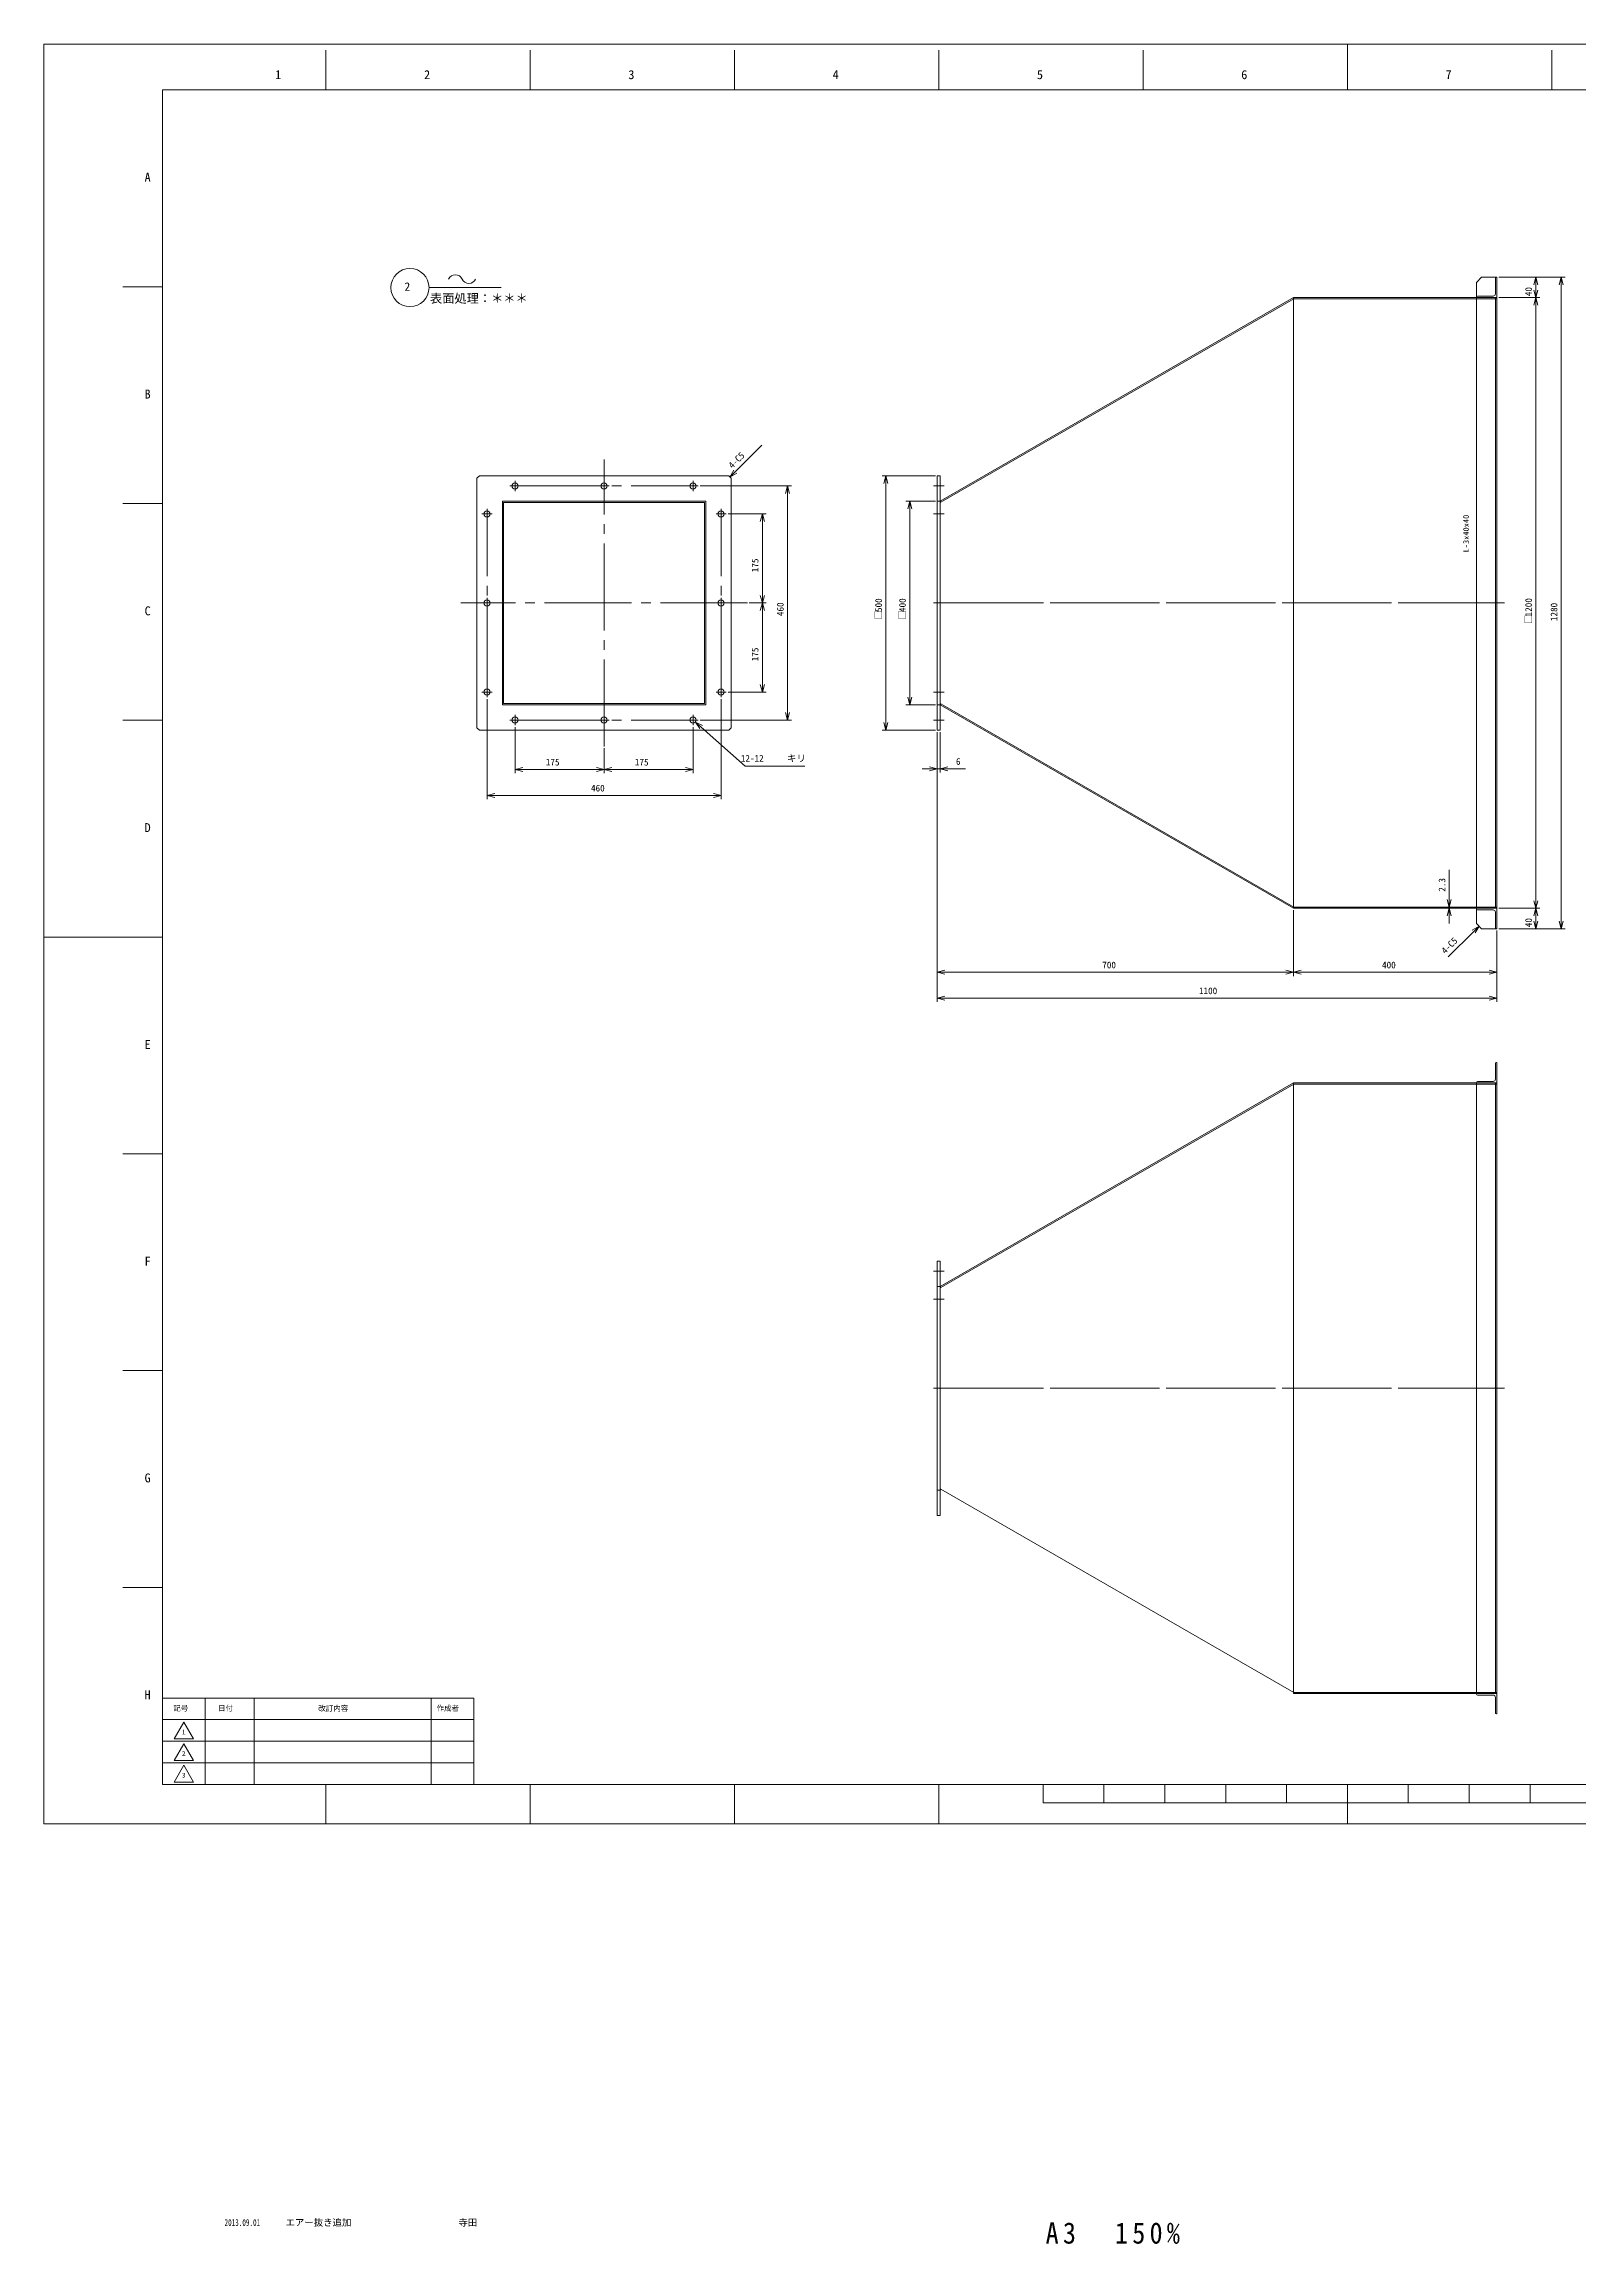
# Model space of a CAD drawing. Units: millimetres at full size. Extents: x -2485 to 2485, y -2560 to 1763.
# Drawn here: x -2485 to 531, y -2560 to 1763 of the extents above; entities that cross this region are included whole.
import ezdxf
from ezdxf.enums import TextEntityAlignment as Align

# ---------------------------------------------------------------- set-up
doc = ezdxf.new("R2010")
doc.units = ezdxf.units.MM
doc.header["$LTSCALE"] = 18.997
doc.linetypes.add('CHAIN2', pattern=[12, 9, -1, 1, -1])
for name, color, linetype, lineweight in [('0-0_90_FRAME', 2, 'Continuous', 9), ('0-1_91_BLANK', 6, 'Continuous', 9), ('0-2_08_DIM', 3, 'Continuous', 9), ('0-3_04_HIDDEN', 7, 'Continuous', 9), ('0-4_05_CENTER', 2, 'CHAIN2', 9), ('0-5_0', 134, 'Continuous', 9)]:
    doc.layers.add(name, color=color, linetype=linetype, lineweight=lineweight)
doc.layers.add('0-6_07_TEXT', color=3, linetype='Continuous')
doc.layers.add('0-9', color=7, linetype='Continuous')
doc.styles.add('Arial', font='')
doc.styles.add('ＭＳ ゴシック', font='')
doc.styles.add('ＭＳ Ｐゴシック', font='')
doc.styles.get('Arial').set_extended_font_data('Arial')
doc.styles.get('ＭＳ ゴシック').set_extended_font_data('MS Gothic')
doc.styles.get('ＭＳ Ｐゴシック').set_extended_font_data('MS PGothic')

# ---------------------------------------------------------------- blocks, each defined once
blk = doc.blocks.new('p1ba05')
at = {"layer": '0-2_08_DIM'}
for centre, start, end in [((-2.954, 0.285), 24.22764, 155.57578), ((0, 1.621), 204.22764, 335.57578)]:
    blk.add_arc(centre, 1.621, start, end, dxfattribs=at)
blk = doc.blocks.new('A$C67E0B8A4')
at = {"layer": '0-3_04_HIDDEN'}
for p, q in [((1, 40), (0, 40)), ((0, 0), (0, 40)), ((0, 0), (40, 0)), ((3, 7.5), (3, 38)), ((38, 3), (7.5, 3)), ((40, 1), (40, 0))]:
    blk.add_line(p, q, dxfattribs=at)
for centre, radius, start, end in [((1, 38), 2, 0, 90), ((7.5, 7.5), 4.5, 180, 270), ((38, 1), 2, 0, 90)]:
    blk.add_arc(centre, radius, start, end, dxfattribs=at)
blk = doc.blocks.new('AM_BALLOON1')
at = {"layer": '0-2_08_DIM'}
blk.add_circle((0, 0), 5, dxfattribs=at)
blk = doc.blocks.new('_Open30')
at = {"layer": '0-2_08_DIM'}
blk.add_line((0, 0), (-1, 0), dxfattribs=at)
blk.add_lwpolyline([(-1, 0.268), (0, 0), (-1, -0.268)], dxfattribs=at)

msp = doc.modelspace()

# ---------------------------------------------------------------- linework, layer by layer
at = {"layer": '0-0_90_FRAME'}
for p, q in [((-1930.35, 1673.39), (-1930.35, 1751.16)), ((-1528.75, 1673.39), (-1528.75, 1751.16)), ((-1127.15, 1673.39), (-1127.15, 1751.16)), ((-725.55, 1673.39), (-725.55, 1751.16)), ((-323.95, 1673.39), (-323.95, 1751.16)), ((479.25, 1673.39), (479.25, 1751.16)), ((-2251.53, 1286.18), (-2329.3, 1286.18)), ((-2251.53, 860.19), (-2329.3, 860.19)), ((-2251.53, 434.21), (-2329.3, 434.21)), ((-2251.53, -417.76), (-2329.3, -417.76)), ((-2251.53, -843.74), (-2329.3, -843.74)), ((-2251.53, -1269.72), (-2329.3, -1269.72)), ((-1930.35, -1734.36), (-1930.35, -1656.94)), ((-1528.75, -1734.36), (-1528.75, -1656.94)), ((-1127.15, -1734.36), (-1127.15, -1656.94)), ((-725.55, -1734.36), (-725.55, -1656.94))]:
    msp.add_line(p, q, dxfattribs=at)
at = {"layer": '0-0_90_FRAME', "color": 6}
for p, q in [((77.65, 1763.16), (77.65, 1673.39)), ((-2484.6, 8.23), (-2251.53, 8.23)), ((-520.59, -1692.83), (-520.59, -1656.94)), ((-400.94, -1692.83), (-400.94, -1656.94)), ((-281.29, -1692.83), (-281.29, -1656.94)), ((-161.65, -1692.83), (-161.65, -1656.94)), ((-42, -1692.83), (-42, -1656.94)), ((77.65, -1734.36), (77.65, -1656.94)), ((197.3, -1692.83), (197.3, -1656.94)), ((316.95, -1692.83), (316.95, -1656.94)), ((436.6, -1692.83), (436.6, -1656.94)), ((-520.59, -1692.83), (675.89, -1692.83))]:
    msp.add_line(p, q, dxfattribs=at)
at = {"layer": '0-0_90_FRAME', "color": 134}
for p, q in [((-2167.53, -1656.94), (-2167.53, -1487.22)), ((-2071.53, -1656.94), (-2071.53, -1487.22)), ((-1723.53, -1656.94), (-1723.53, -1487.22)), ((-2251.53, -1529.65), (-1639.53, -1529.65)), ((-2251.53, -1572.08), (-1639.53, -1572.08)), ((-2251.53, -1614.51), (-1639.53, -1614.51))]:
    msp.add_line(p, q, dxfattribs=at)
at = {"layer": '0-0_90_FRAME', "color": 6}
msp.add_lwpolyline([(-2251.53, -1656.94), (2406.83, -1656.94), (2406.83, 1673.39), (-2251.53, 1673.39)], close=True, dxfattribs=at)
at = {"layer": '0-0_90_FRAME', "color": 134}
for points in [[(-2251.53, -1656.94), (-1639.53, -1656.94), (-1639.53, -1487.22), (-2251.53, -1487.22)], [(-2228.62, -1567.57), (-2209.53, -1534.5), (-2190.43, -1567.57)], [(-2228.62, -1610), (-2209.53, -1576.93), (-2190.43, -1610)], [(-2228.62, -1652.43), (-2209.53, -1619.36), (-2190.43, -1652.43)]]:
    msp.add_lwpolyline(points, close=True, dxfattribs=at)
at = {"layer": '0-1_91_BLANK'}
msp.add_lwpolyline([(-2484.6, -1734.36), (2484.6, -1734.36), (2484.6, 1763.16), (-2484.6, 1763.16)], close=True, dxfattribs=at)
at = {"layer": '0-2_08_DIM'}
for p, q in [((375.1, 1304.68), (505.45, 1304.68)), ((375.1, 1304.68), (455.5, 1304.68)), ((-1727.71, 1284.45), (-1585.82, 1284.45)), ((375.1, 1264.68), (455.5, 1264.68)), ((375.1, 1264.68), (455.5, 1264.68)), ((448, 1279.68), (448, 1289.68)), ((497.95, 39.68), (497.95, 1289.68)), ((448, 79.68), (448, 1249.68)), ((-1125.5, 922.78), (-1073.65, 974.64)), ((-732.4, 914.68), (-837.24, 914.68)), ((-1194.86, 894.68), (-1015.39, 894.68)), ((-1022.89, 449.68), (-1022.89, 879.68)), ((-829.74, 429.68), (-829.74, 899.68)), ((-732.4, 864.68), (-790.28, 864.68)), ((-1139.86, 839.68), (-1065, 839.68)), ((-1072.5, 679.68), (-1072.5, 824.68)), ((-782.78, 479.68), (-782.78, 849.68)), ((-1098.13, 664.68), (-1065, 664.68)), ((-1098.13, 664.68), (-1065, 664.68)), ((-1072.5, 649.68), (-1072.5, 504.68)), ((-1613.61, 475.93), (-1613.61, 279.1)), ((-1153.61, 475.93), (-1153.61, 279.1)), ((-1139.86, 489.68), (-1065, 489.68)), ((-1194.86, 434.68), (-1015.39, 434.68)), ((-732.4, 464.68), (-790.28, 464.68)), ((-1558.61, 420.93), (-1558.61, 330.12)), ((-1208.61, 420.93), (-1208.61, 330.12)), ((-732.4, 414.68), (-837.24, 414.68)), ((-728.65, 410.93), (-728.65, 331.4)), ((-728.65, 410.93), (-728.65, -68.49)), ((-728.65, 410.93), (-728.65, -119.18)), ((-722.65, 410.93), (-722.65, 331.4)), ((-1383.61, 379.19), (-1383.61, 330.12)), ((-1383.61, 379.19), (-1383.61, 330.12)), ((-1398.61, 337.62), (-1543.61, 337.62)), ((-1368.61, 337.62), (-1223.61, 337.62)), ((-743.65, 338.9), (-758.65, 338.9)), ((-728.65, 338.9), (-722.65, 338.9)), ((-707.65, 338.9), (-673.15, 338.9)), ((-1598.61, 286.6), (-1168.61, 286.6)), ((277.73, 81.98), (277.73, 140.48)), ((-28.65, 60.93), (-28.65, -68.49)), ((-28.65, 60.93), (-28.65, -68.49)), ((277.31, 66.98), (270.23, 66.98)), ((277.31, 64.68), (270.23, 64.68)), ((277.73, 64.68), (277.73, 66.98)), ((277.73, 49.68), (277.73, 34.68)), ((375.1, 64.68), (455.5, 64.68)), ((375.1, 64.68), (455.5, 64.68)), ((448, 49.68), (448, 39.68)), ((325.74, 19.07), (275.78, -30.89)), ((371.35, 20.93), (371.35, -68.49)), ((371.35, 20.93), (371.35, -119.18)), ((375.1, 24.68), (455.5, 24.68)), ((375.1, 24.68), (505.45, 24.68)), ((-713.65, -60.99), (-43.65, -60.99)), ((-13.65, -60.99), (356.35, -60.99)), ((356.35, -111.68), (-713.65, -111.68))]:
    msp.add_line(p, q, dxfattribs=at)
msp.add_lwpolyline([(-989.16, 344.1), (-1106.31, 344.1), (-1192.89, 420.75)], dxfattribs=at)
at = {"layer": '0-3_04_HIDDEN'}
for p, q in [((-28.04, 1262.38), (-721.51, 862.68)), ((371.35, 1262.38), (-28.04, 1262.38)), ((-722.65, 864.68), (-721.51, 862.68)), ((-722.65, 464.68), (-721.51, 466.67)), ((-722.65, -678.49), (-721.51, -680.48)), ((-722.65, -1078.49), (-721.51, -1076.5)), ((-28.04, -1476.19), (-721.51, -1076.5)), ((371.35, -1476.19), (-28.04, -1476.19))]:
    msp.add_line(p, q, dxfattribs=at)
for points in [[(-722.65, 864.68), (-728.65, 864.68), (-722.65, 864.68)], [(-722.65, 464.68), (-728.65, 464.68), (-722.65, 464.68)], [(371.35, 66.98), (-28.04, 66.98), (-721.51, 466.67)], [(371.35, -280.79), (-28.04, -280.79), (-721.51, -680.48)], [(-722.65, -678.49), (-728.65, -678.49), (-722.65, -678.49)], [(-722.65, -1078.49), (-728.65, -1078.49), (-722.65, -1078.49)]]:
    msp.add_lwpolyline(points, dxfattribs=at)
at = {"layer": '0-4_05_CENTER'}
for p, q in [((-1383.61, 382.94), (-1383.61, 946.41)), ((-1568.61, 894.68), (-1548.61, 894.68)), ((-1558.61, 884.68), (-1558.61, 904.68)), ((-1558.61, 894.68), (-1208.61, 894.68)), ((-1393.61, 894.68), (-1373.61, 894.68)), ((-1383.61, 884.68), (-1383.61, 904.68)), ((-1218.61, 894.68), (-1198.61, 894.68)), ((-1208.61, 884.68), (-1208.61, 904.68)), ((-715.19, 894.68), (-736.31, 894.68)), ((-1603.61, 839.68), (-1623.61, 839.68)), ((-1613.61, 849.68), (-1613.61, 829.68)), ((-1613.61, 489.68), (-1613.61, 839.68)), ((-1163.61, 839.68), (-1143.61, 839.68)), ((-1153.61, 849.68), (-1153.61, 829.68)), ((-1153.61, 489.68), (-1153.61, 839.68)), ((-715.19, 839.68), (-736.31, 839.68)), ((-1101.88, 664.68), (-1665.34, 664.68)), ((-1603.61, 664.68), (-1623.61, 664.68)), ((-1613.61, 674.68), (-1613.61, 654.68)), ((-1163.61, 664.68), (-1143.61, 664.68)), ((-1153.61, 674.68), (-1153.61, 654.68)), ((-715.19, 664.68), (-736.31, 664.68)), ((-1603.61, 489.68), (-1623.61, 489.68)), ((-1613.61, 499.68), (-1613.61, 479.68)), ((-1163.61, 489.68), (-1143.61, 489.68)), ((-1153.61, 499.68), (-1153.61, 479.68)), ((-715.19, 489.68), (-736.31, 489.68)), ((-1568.61, 434.68), (-1548.61, 434.68)), ((-1558.61, 444.68), (-1558.61, 424.68)), ((-1558.61, 434.68), (-1208.61, 434.68)), ((-1393.61, 434.68), (-1373.61, 434.68)), ((-1383.61, 444.68), (-1383.61, 424.68)), ((-1218.61, 434.68), (-1198.61, 434.68)), ((-1208.61, 444.68), (-1208.61, 424.68)), ((-715.19, 434.68), (-736.31, 434.68)), ((-715.19, -648.49), (-736.31, -648.49)), ((-715.19, -703.49), (-736.31, -703.49)), ((-715.19, -878.49), (-736.31, -878.49))]:
    msp.add_line(p, q, dxfattribs=at)
for points in [[(386.02, 664.68), (-728.65, 664.68), (386.02, 664.68)], [(386.02, -878.49), (-728.65, -878.49), (386.02, -878.49)]]:
    msp.add_lwpolyline(points, dxfattribs=at)
at = {"layer": '0-5_0'}
for p, q in [((-28.65, 1264.68), (-722.65, 864.68)), ((368.35, 64.68), (368.35, 1264.68)), ((-28.65, 64.68), (-722.65, 464.68)), ((-28.65, -278.49), (-722.65, -678.49)), ((368.35, -278.49), (368.35, -1478.49))]:
    msp.add_line(p, q, dxfattribs=at)
for points in [[(331.35, 1294.68), (331.35, 34.68), (341.35, 24.68), (371.35, 24.68), (371.35, 1304.68), (341.35, 1304.68)], [(-28.65, 1264.68), (-28.65, 64.68), (371.35, 64.68), (371.35, 1264.68)], [(-1628.61, 414.68), (-1138.61, 414.68), (-1133.61, 419.68), (-1133.61, 909.68), (-1138.61, 914.68), (-1628.61, 914.68), (-1633.61, 909.68), (-1633.61, 419.68)], [(-728.65, 914.68), (-728.65, 414.68), (-722.65, 414.68), (-722.65, 914.68)], [(-728.65, 914.68), (-728.65, 414.68), (-722.65, 414.68), (-722.65, 914.68)], [(-1583.61, 464.68), (-1183.61, 464.68), (-1183.61, 864.68), (-1583.61, 864.68)], [(-1581.31, 466.98), (-1185.91, 466.98), (-1185.91, 862.38), (-1581.31, 862.38)], [(-28.65, -1478.49), (-28.65, -278.49), (371.35, -278.49), (371.35, -1478.49)], [(331.35, -1478.49), (331.35, -278.49), (371.35, -278.49), (371.35, -1478.49)], [(-728.65, -1128.49), (-728.65, -628.49), (-722.65, -628.49), (-722.65, -1128.49)], [(-728.65, -1128.49), (-728.65, -628.49), (-722.65, -628.49), (-722.65, -1128.49)]]:
    msp.add_lwpolyline(points, close=True, dxfattribs=at)
for centre in [(-1558.61, 894.68), (-1383.61, 894.68), (-1208.61, 894.68), (-1613.61, 839.68), (-1153.61, 839.68), (-1613.61, 664.68), (-1153.61, 664.68), (-1613.61, 489.68), (-1153.61, 489.68), (-1558.61, 434.68), (-1383.61, 434.68), (-1208.61, 434.68)]:
    msp.add_circle(centre, 6, dxfattribs=at)

# ---------------------------------------------------------------- block references
at = {"layer": '0-2_08_DIM'}
for name, p, xscale, yscale in [('AM_BALLOON1', (-1765.26, 1284.5), 7.5, 7.5), ('p1ba05', (-1649.34, 1292.65), 9, 9), ('_Open30', (-1383.61, 337.62), 15, 15), ('_Open30', (-1208.61, 337.62), 15, 15), ('_Open30', (-728.65, 338.9), 15, 15), ('_Open30', (-1153.61, 286.6), 15, 15), ('_Open30', (-28.65, -60.99), 15, 15), ('_Open30', (371.35, -60.99), 15, 15), ('_Open30', (371.35, -111.68), 15, 15)]:
    msp.add_blockref(name, p, dxfattribs=dict(at, xscale=xscale, yscale=yscale))
at = {"layer": '0-2_08_DIM', "xscale": 15, "yscale": 15}
for p, rotation in [((448, 1304.68), 90), ((497.95, 1304.68), 90), ((448, 1264.68), 270), ((448, 1264.68), 90), ((-1136.11, 912.18), 225), ((-829.74, 914.68), 90), ((-1022.89, 894.68), 90), ((-782.78, 864.68), 90), ((-1072.5, 839.68), 90), ((-1072.5, 664.68), 270), ((-1072.5, 664.68), 90), ((-1072.5, 489.68), 270), ((-782.78, 464.68), 270), ((-1204.12, 430.7), 138.47777), ((-1022.89, 434.68), 270), ((-829.74, 414.68), 270), ((-1558.61, 337.62), 180), ((-1383.61, 337.62), 180), ((-722.65, 338.9), 180), ((-1613.61, 286.6), 180), ((277.73, 66.98), 270), ((277.73, 64.68), 90), ((448, 64.68), 270), ((448, 64.68), 90), ((336.35, 29.68), 45), ((448, 24.68), 270), ((497.95, 24.68), 270), ((-728.65, -60.99), 180), ((-28.65, -60.99), 180), ((-728.65, -111.68), 180)]:
    msp.add_blockref('_Open30', p, dxfattribs=dict(at, rotation=rotation))
at = {"layer": '0-3_04_HIDDEN', "xscale": -1}
msp.add_blockref('A$C67E0B8A4', (371.35, 1264.68), dxfattribs=at)
at = {"layer": '0-3_04_HIDDEN', "rotation": 180}
msp.add_blockref('A$C67E0B8A4', (371.35, 64.68), dxfattribs=at)
at = {"layer": '0-5_0', "xscale": -1}
msp.add_blockref('A$C67E0B8A4', (371.35, -278.49), dxfattribs=at)
at = {"layer": '0-5_0', "rotation": 180}
msp.add_blockref('A$C67E0B8A4', (371.35, -1478.49), dxfattribs=at)

# ---------------------------------------------------------------- texts
at = {"layer": '0-0_90_FRAME', "color": 134}
for s, height, style, p in [('1', 17.6, 'ＭＳ ゴシック', (-2030.34, 1688.88)), ('2', 17.6, 'ＭＳ ゴシック', (-1737.55, 1688.88)), ('3', 17.6, 'ＭＳ ゴシック', (-1335.95, 1688.88)), ('4', 17.6, 'ＭＳ ゴシック', (-934.35, 1688.88)), ('5', 17.6, 'ＭＳ ゴシック', (-532.75, 1688.88)), ('6', 17.6, 'ＭＳ ゴシック', (-131.15, 1688.88)), ('7', 17.6, 'ＭＳ ゴシック', (270.45, 1688.88)), ('A', 17.6, 'ＭＳ ゴシック', (-2286.86, 1487.17)), ('B', 17.6, 'ＭＳ ゴシック', (-2286.86, 1061.18)), ('C', 17.6, 'ＭＳ ゴシック', (-2286.86, 635.2)), ('D', 17.6, 'ＭＳ ゴシック', (-2286.86, 209.22)), ('E', 17.6, 'ＭＳ ゴシック', (-2286.86, -216.77)), ('F', 17.6, 'ＭＳ ゴシック', (-2286.86, -642.75)), ('G', 17.6, 'ＭＳ ゴシック', (-2286.86, -1068.73)), ('H', 17.6, 'ＭＳ ゴシック', (-2286.86, -1494.72)), ('記号', 10.56, 'ＭＳ Ｐゴシック', (-2230.47, -1515.64)), ('日付', 10.56, 'ＭＳ Ｐゴシック', (-2142.53, -1515.64)), ('改訂内容', 10.56, 'ＭＳ Ｐゴシック', (-1945.42, -1515.88)), ('作成者', 10.56, 'ＭＳ Ｐゴシック', (-1712.95, -1515.64)), ('1', 9.33, 'ＭＳ ゴシック', (-2213.66, -1561.41)), ('2', 9.33, 'ＭＳ ゴシック', (-2213.66, -1603.84)), ('3', 9.33, 'ＭＳ ゴシック', (-2213.66, -1646.26))]:
    msp.add_text(s, height=height, dxfattribs=dict(at, style=style)).set_placement(p, align=Align.BOTTOM_LEFT)
at = {"layer": '0-0_90_FRAME', "color": 3, "style": 'ＭＳ ゴシック', "width": 0.65}
msp.add_text('2013.09.01', height=13.2, dxfattribs=at).set_placement((-2129.69, -2528.41), align=Align.BOTTOM_LEFT)
at = {"layer": '0-0_90_FRAME', "color": 3, "style": 'ＭＳ ゴシック'}
for s, p in [('エアー抜き追加', (-2009.74, -2528.41)), ('寺田', (-1669.92, -2528.41))]:
    msp.add_text(s, height=13.2, dxfattribs=at).set_placement(p, align=Align.BOTTOM_LEFT)
at = {"layer": '0-2_08_DIM'}
for s, height, rotation, style, p in [('40', 13.2, 90, 'ＭＳ ゴシック', (444.25, 1267.53)), ('4-C5', 13.2, 45, 'ＭＳ ゴシック', (-1128.66, 924.95)), ('L-3x40x40', 11, 90, 'ＭＳ ゴシック', (319.53, 764.06)), ('175', 13.2, 90, 'ＭＳ ゴシック', (-1076.26, 725.18)), ('460', 13.2, 90, 'ＭＳ ゴシック', (-1026.64, 638.96)), ('500', 13.2, 90, 'ＭＳ ゴシック', (-833.5, 646.93)), ('400', 13.2, 90, 'ＭＳ ゴシック', (-786.53, 646.93)), ('1200', 13.2, 90, 'ＭＳ ゴシック', (444.25, 638.36)), ('1280', 13.2, 90, 'ＭＳ ゴシック', (494.2, 629.1)), ('□', 13.2, 90, 'Arial', (-833.5, 631.76)), ('□', 13.2, 90, 'Arial', (-786.53, 631.76)), ('□', 13.2, 90, 'Arial', (444.25, 623.19)), ('175', 13.2, 90, 'ＭＳ ゴシック', (-1076.26, 550.18)), ('2.3', 13.2, 90, 'ＭＳ ゴシック', (273.98, 97.3)), ('40', 13.2, 90, 'ＭＳ ゴシック', (444.25, 27.53)), ('4-C5', 13.2, 45, 'ＭＳ ゴシック', (272.74, -28.61))]:
    msp.add_text(s, height=height, rotation=rotation, dxfattribs=dict(at, style=style)).set_placement(p, align=Align.BOTTOM_LEFT)
for s, style, p in [('175', 'ＭＳ ゴシック', (-1498.11, 341.38)), ('175', 'ＭＳ ゴシック', (-1323.11, 341.38)), ('12-12', 'ＭＳ ゴシック', (-1114.77, 348.88)), ('キリ', 'ＭＳ Ｐゴシック', (-1023.91, 348.88)), ('6', 'ＭＳ ゴシック', (-691.9, 342.65)), ('460', 'ＭＳ ゴシック', (-1409.32, 290.35)), ('700', 'ＭＳ ゴシック', (-404.37, -57.24)), ('400', 'ＭＳ ゴシック', (145.63, -57.24)), ('1100', 'ＭＳ ゴシック', (-214.23, -107.93))]:
    msp.add_text(s, height=13.2, dxfattribs=dict(at, style=style)).set_placement(p, align=Align.BOTTOM_LEFT)
at = {"layer": '0-5_0', "style": 'ＭＳ ゴシック'}
msp.add_text('2', height=16.5, dxfattribs=at).set_placement((-1775.97, 1273.25), align=Align.BOTTOM_LEFT)
at = {"layer": '0-6_07_TEXT', "style": 'ＭＳ ゴシック'}
msp.add_text('表面処理：＊＊＊', height=17.6, dxfattribs=at).set_placement((-1725.76, 1249.36), align=Align.BOTTOM_LEFT)
at = {"layer": '0-9', "insert": (-515.63, -2560.07), "char_height": 41.78, "attachment_point": 7, "style": 'ＭＳ ゴシック'}
msp.add_mtext('\\T1.33;\\W0.9;A3\u3000150%', dxfattribs=at)

doc.saveas('drawing.dxf')
